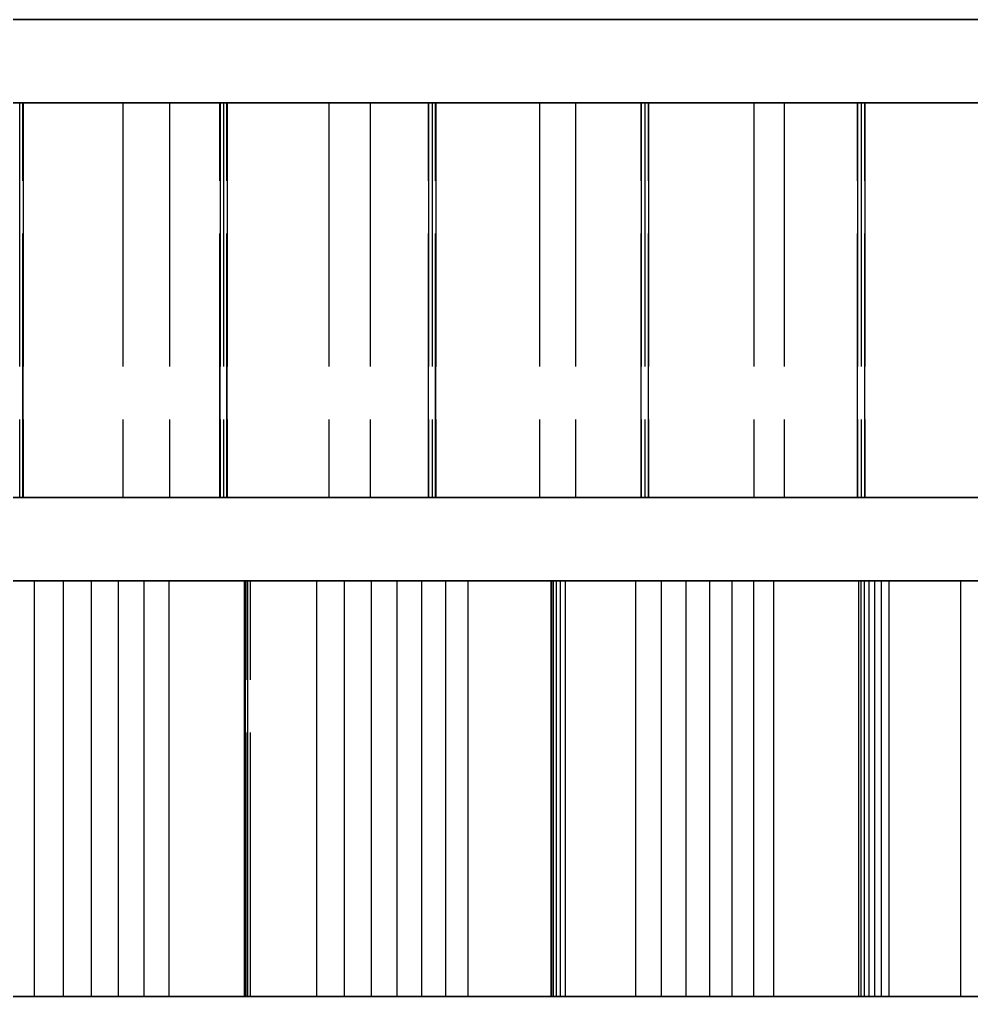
# Model space of a CAD drawing. Header units: millimetres. Extents: x -37 to 135, y -32 to 86.
# Drawn here: x 78.855 to 83.435, y -8.01 to -3.31 of the extents above; entities that cross this region are included whole.
import ezdxf

# ---------------------------------------------------------------- set-up
doc = ezdxf.new("R2010")
doc.units = ezdxf.units.MM
doc.linetypes.add('DASHED', pattern=[1.524, 1.27, -0.254])
doc.layers.add('HIDDEN', color=8, linetype='DASHED')
doc.layers.add('VISIBLE', color=7, linetype='CONTINUOUS')

msp = doc.modelspace()

# ---------------------------------------------------------------- linework, layer by layer
at = {"layer": 'HIDDEN'}
for points in [[(91.41377, -3.31), (90.79148, -3.31), (90.16919, -3.31), (89.5469, -3.31), (88.92462, -3.31), (88.30233, -3.31), (87.68004, -3.31), (87.05775, -3.31), (86.43546, -3.31), (85.81318, -3.31), (85.19089, -3.31), (84.5686, -3.31), (83.94631, -3.31), (83.32402, -3.31), (82.70174, -3.31), (82.07945, -3.31), (81.45716, -3.31), (80.83487, -3.31), (80.21259, -3.31), (79.5903, -3.31), (78.96801, -3.31), (78.34572, -3.31)], [(90.96291, -3.31), (90.30252, -3.31), (89.64214, -3.31), (88.98176, -3.31), (88.32137, -3.31), (87.66099, -3.31), (87.00061, -3.31), (86.34023, -3.31), (85.67984, -3.31), (85.01946, -3.31), (84.35908, -3.31), (83.69869, -3.31), (83.03831, -3.31), (82.37793, -3.31), (81.71754, -3.31), (81.05716, -3.31), (80.39678, -3.31), (79.73639, -3.31), (79.07601, -3.31), (78.41563, -3.31)], [(78.65687, -3.31), (78.96801, -3.31), (79.27915, -3.31), (79.5903, -3.31), (79.90144, -3.31), (80.21259, -3.31), (80.52373, -3.31), (80.83487, -3.31), (81.14602, -3.31), (81.45716, -3.31), (81.7683, -3.31), (82.07945, -3.31), (82.39059, -3.31), (82.70174, -3.31), (83.01288, -3.31), (83.32402, -3.31), (83.63517, -3.31)], [(79.57644, -3.71), (78.63398, -3.71)], [(78.63398, -3.71), (79.57644, -3.71)], [(78.85475, -3.71), (78.83801, -3.71)], [(78.85475, -3.71), (78.87063, -3.71)], [(78.87063, -3.71), (78.85475, -3.71)], [(78.85475, -3.71), (78.85475, -5.61)], [(78.87159, -3.71), (78.87063, -3.71)], [(78.87159, -3.71), (78.87063, -3.71)], [(78.87063, -5.61), (78.87063, -3.71)], [(78.87063, -5.61), (78.87063, -3.71)], [(78.87159, -3.71), (79.35132, -3.71)], [(79.35132, -3.71), (78.87159, -3.71)], [(78.87159, -5.61), (78.87159, -3.71)], [(78.87159, -3.71), (78.87159, -5.61)], [(79.35132, -3.71), (79.8194, -3.71)], [(79.8194, -3.71), (79.35132, -3.71)], [(79.35132, -3.71), (79.35132, -5.61)], [(79.35132, -3.71), (79.35132, -5.61)], [(80.54235, -3.71), (79.57644, -3.71)], [(79.57644, -3.71), (80.54235, -3.71)], [(79.57644, -3.71), (79.57644, -5.61)], [(79.57644, -3.71), (79.57644, -5.61)], [(79.8194, -3.71), (79.81873, -3.71)], [(79.81873, -3.71), (79.83583, -3.71)], [(79.83583, -3.71), (79.81873, -3.71)], [(79.8194, -3.71), (79.81873, -3.71)], [(79.81873, -5.61), (79.81873, -3.71)], [(79.81873, -5.61), (79.81873, -3.71)], [(79.8194, -3.71), (79.8194, -5.61)], [(79.8194, -5.61), (79.8194, -3.71)], [(79.83583, -3.71), (79.85216, -3.71)], [(79.85216, -3.71), (79.83583, -3.71)], [(79.83583, -3.71), (79.83583, -5.61)], [(79.83583, -3.71), (79.83583, -5.61)], [(79.85303, -3.71), (79.85216, -3.71)], [(79.85303, -3.71), (79.85216, -3.71)], [(79.85216, -5.61), (79.85216, -3.71)], [(79.85216, -5.61), (79.85216, -3.71)], [(79.85303, -3.71), (80.34307, -3.71)], [(80.34307, -3.71), (79.85303, -3.71)], [(79.85303, -5.61), (79.85303, -3.71)], [(79.85303, -3.71), (79.85303, -5.61)], [(80.34307, -3.71), (80.8228, -3.71)], [(80.8228, -3.71), (80.34307, -3.71)], [(80.34307, -3.71), (80.34307, -5.61)], [(80.34307, -3.71), (80.34307, -5.61)], [(81.52902, -3.71), (80.54235, -3.71)], [(80.54235, -3.71), (81.52902, -3.71)], [(80.54235, -3.71), (80.54235, -5.61)], [(80.54235, -3.71), (80.54235, -5.61)], [(80.8228, -3.71), (80.82222, -3.71)], [(80.82222, -3.71), (80.83964, -3.71)], [(80.83964, -3.71), (80.82222, -3.71)], [(80.8228, -3.71), (80.82222, -3.71)], [(80.82222, -5.61), (80.82222, -3.71)], [(80.82222, -5.61), (80.82222, -3.71)], [(80.8228, -3.71), (80.8228, -5.61)], [(80.8228, -5.61), (80.8228, -3.71)], [(80.83964, -3.71), (80.85638, -3.71)], [(80.85638, -3.71), (80.83964, -3.71)], [(80.83964, -3.71), (80.83964, -5.61)], [(80.83964, -3.71), (80.83964, -5.61)], [(80.85715, -3.71), (80.85638, -3.71)], [(80.85715, -3.71), (80.85638, -3.71)], [(80.85638, -5.61), (80.85638, -3.71)], [(80.85638, -5.61), (80.85638, -3.71)], [(80.85715, -3.71), (81.35614, -3.71)], [(81.35614, -3.71), (80.85715, -3.71)], [(80.85715, -5.61), (80.85715, -3.71)], [(80.85715, -3.71), (80.85715, -5.61)], [(81.35614, -3.71), (81.84618, -3.71)], [(81.84618, -3.71), (81.35614, -3.71)], [(81.35614, -3.71), (81.35614, -5.61)], [(81.35614, -3.71), (81.35614, -5.61)], [(82.5337, -3.71), (81.52902, -3.71)], [(81.52902, -3.71), (82.5337, -3.71)], [(81.52902, -3.71), (81.52902, -5.61)], [(81.52902, -3.71), (81.52902, -5.61)], [(81.84618, -3.71), (81.8457, -3.71)], [(81.8457, -3.71), (81.86338, -3.71)], [(81.86338, -3.71), (81.8457, -3.71)], [(81.84618, -3.71), (81.8457, -3.71)], [(81.8457, -5.61), (81.8457, -3.71)], [(81.8457, -5.61), (81.8457, -3.71)], [(81.84618, -3.71), (81.84618, -5.61)], [(81.84618, -5.61), (81.84618, -3.71)], [(81.86338, -3.71), (81.88048, -3.71)], [(81.88048, -3.71), (81.86338, -3.71)], [(81.86338, -3.71), (81.86338, -5.61)], [(81.86338, -3.71), (81.86338, -5.61)], [(81.88115, -3.71), (81.88048, -3.71)], [(81.88115, -3.71), (81.88048, -3.71)], [(81.88048, -5.61), (81.88048, -3.71)], [(81.88048, -5.61), (81.88048, -3.71)], [(81.88115, -3.71), (82.3877, -3.71)], [(82.3877, -3.71), (81.88115, -3.71)], [(81.88115, -5.61), (81.88115, -3.71)], [(81.88115, -3.71), (81.88115, -5.61)], [(82.3877, -3.71), (82.88668, -3.71)], [(82.88668, -3.71), (82.3877, -3.71)], [(82.3877, -3.71), (82.3877, -5.61)], [(82.3877, -3.71), (82.3877, -5.61)], [(83.55359, -3.71), (82.5337, -3.71)], [(82.5337, -3.71), (83.55359, -3.71)], [(82.5337, -3.71), (82.5337, -5.61)], [(82.5337, -3.71), (82.5337, -5.61)], [(82.88668, -3.71), (82.8863, -3.71)], [(82.8863, -3.71), (82.9042, -3.71)], [(82.9042, -3.71), (82.8863, -3.71)], [(82.88668, -3.71), (82.8863, -3.71)], [(82.8863, -5.61), (82.8863, -3.71)], [(82.8863, -5.61), (82.8863, -3.71)], [(82.88668, -3.71), (82.88668, -5.61)], [(82.88668, -5.61), (82.88668, -3.71)], [(82.9042, -3.71), (82.92161, -3.71)], [(82.92161, -3.71), (82.9042, -3.71)], [(82.9042, -3.71), (82.9042, -5.61)], [(82.9042, -3.71), (82.9042, -5.61)], [(82.92219, -3.71), (82.92161, -3.71)], [(82.92219, -3.71), (82.92161, -3.71)], [(82.92161, -5.61), (82.92161, -3.71)], [(82.92161, -5.61), (82.92161, -3.71)], [(82.92219, -3.71), (83.43487, -3.71)], [(83.43487, -3.71), (82.92219, -3.71)], [(82.92219, -5.61), (82.92219, -3.71)], [(82.92219, -3.71), (82.92219, -5.61)], [(79.57644, -5.61), (78.63398, -5.61)], [(78.63398, -5.61), (79.57644, -5.61)], [(78.85475, -5.61), (78.83801, -5.61)], [(78.85475, -5.61), (78.87063, -5.61)], [(78.87063, -5.61), (78.85475, -5.61)], [(78.87159, -5.61), (78.87063, -5.61)], [(78.87159, -5.61), (78.87063, -5.61)], [(78.87159, -5.61), (79.35132, -5.61)], [(79.35132, -5.61), (78.87159, -5.61)], [(79.35132, -5.61), (79.8194, -5.61)], [(79.8194, -5.61), (79.35132, -5.61)], [(80.54235, -5.61), (79.57644, -5.61)], [(79.57644, -5.61), (80.54235, -5.61)], [(79.8194, -5.61), (79.81873, -5.61)], [(79.81873, -5.61), (79.83583, -5.61)], [(79.83583, -5.61), (79.81873, -5.61)], [(79.8194, -5.61), (79.81873, -5.61)], [(79.83583, -5.61), (79.85216, -5.61)], [(79.85216, -5.61), (79.83583, -5.61)], [(79.85303, -5.61), (79.85216, -5.61)], [(79.85303, -5.61), (79.85216, -5.61)], [(79.85303, -5.61), (80.34307, -5.61)], [(80.34307, -5.61), (79.85303, -5.61)], [(80.34307, -5.61), (80.8228, -5.61)], [(80.8228, -5.61), (80.34307, -5.61)], [(81.52902, -5.61), (80.54235, -5.61)], [(80.54235, -5.61), (81.52902, -5.61)], [(80.8228, -5.61), (80.82222, -5.61)], [(80.82222, -5.61), (80.83964, -5.61)], [(80.83964, -5.61), (80.82222, -5.61)], [(80.8228, -5.61), (80.82222, -5.61)], [(80.83964, -5.61), (80.85638, -5.61)], [(80.85638, -5.61), (80.83964, -5.61)], [(80.85715, -5.61), (80.85638, -5.61)], [(80.85715, -5.61), (80.85638, -5.61)], [(80.85715, -5.61), (81.35614, -5.61)], [(81.35614, -5.61), (80.85715, -5.61)], [(81.35614, -5.61), (81.84618, -5.61)], [(81.84618, -5.61), (81.35614, -5.61)], [(82.5337, -5.61), (81.52902, -5.61)], [(81.52902, -5.61), (82.5337, -5.61)], [(81.84618, -5.61), (81.8457, -5.61)], [(81.8457, -5.61), (81.86338, -5.61)], [(81.86338, -5.61), (81.8457, -5.61)], [(81.84618, -5.61), (81.8457, -5.61)], [(81.86338, -5.61), (81.88048, -5.61)], [(81.88048, -5.61), (81.86338, -5.61)], [(81.88115, -5.61), (81.88048, -5.61)], [(81.88115, -5.61), (81.88048, -5.61)], [(81.88115, -5.61), (82.3877, -5.61)], [(82.3877, -5.61), (81.88115, -5.61)], [(82.3877, -5.61), (82.88668, -5.61)], [(82.88668, -5.61), (82.3877, -5.61)], [(83.55359, -5.61), (82.5337, -5.61)], [(82.5337, -5.61), (83.55359, -5.61)], [(82.88668, -5.61), (82.8863, -5.61)], [(82.8863, -5.61), (82.9042, -5.61)], [(82.9042, -5.61), (82.8863, -5.61)], [(82.88668, -5.61), (82.8863, -5.61)], [(82.9042, -5.61), (82.92161, -5.61)], [(82.92161, -5.61), (82.9042, -5.61)], [(82.92219, -5.61), (82.92161, -5.61)], [(82.92219, -5.61), (82.92161, -5.61)], [(82.92219, -5.61), (83.43487, -5.61)], [(83.43487, -5.61), (82.92219, -5.61)], [(91.41377, -6.01), (90.79148, -6.01), (90.16919, -6.01), (89.5469, -6.01), (88.92462, -6.01), (88.30233, -6.01), (87.68004, -6.01), (87.05775, -6.01), (86.43546, -6.01), (85.81318, -6.01), (85.19089, -6.01), (84.5686, -6.01), (83.94631, -6.01), (83.32402, -6.01), (82.70174, -6.01), (82.07945, -6.01), (81.45716, -6.01), (80.83487, -6.01), (80.21259, -6.01), (79.5903, -6.01), (78.96801, -6.01), (78.34572, -6.01)], [(90.96291, -6.01), (90.30252, -6.01), (89.64214, -6.01), (88.98176, -6.01), (88.32137, -6.01), (87.66099, -6.01), (87.00061, -6.01), (86.34023, -6.01), (85.67984, -6.01), (85.01946, -6.01), (84.35908, -6.01), (83.69869, -6.01), (83.03831, -6.01), (82.37793, -6.01), (81.71754, -6.01), (81.05716, -6.01), (80.39678, -6.01), (79.73639, -6.01), (79.07601, -6.01), (78.41563, -6.01)], [(78.65687, -6.01), (78.96801, -6.01), (79.27915, -6.01), (79.5903, -6.01), (79.90144, -6.01), (80.21259, -6.01), (80.52373, -6.01), (80.83487, -6.01), (81.14602, -6.01), (81.45716, -6.01), (81.7683, -6.01), (82.07945, -6.01), (82.39059, -6.01), (82.70174, -6.01), (83.01288, -6.01), (83.32402, -6.01), (83.63517, -6.01)], [(78.74582, -6.01), (79.07601, -6.01), (79.4062, -6.01), (79.73639, -6.01), (80.06659, -6.01), (80.39678, -6.01), (80.72697, -6.01), (81.05716, -6.01), (81.38735, -6.01), (81.71754, -6.01), (82.04774, -6.01), (82.37793, -6.01), (82.70812, -6.01), (83.03831, -6.01), (83.3685, -6.01), (83.69869, -6.01)], [(78.92738, -6.01), (78.78388, -6.01)], [(79.06647, -6.01), (78.92738, -6.01)], [(78.92738, -8.01), (78.92738, -6.01)], [(79.20098, -6.01), (79.06647, -6.01)], [(79.06647, -8.01), (79.06647, -6.01)], [(79.33065, -6.01), (79.20098, -6.01)], [(79.20098, -8.01), (79.20098, -6.01)], [(79.45519, -6.01), (79.33065, -6.01)], [(79.33065, -8.01), (79.33065, -6.01)], [(79.57421, -6.01), (79.45519, -6.01)], [(79.45519, -8.01), (79.45519, -6.01)], [(79.96594, -6.01), (79.57421, -6.01)], [(79.57421, -8.01), (79.57421, -6.01)], [(79.94091, -6.01), (79.93653, -6.01)], [(79.93653, -6.01), (79.96594, -6.01)], [(79.93653, -6.01), (79.94091, -6.01)], [(79.93719, -6.01), (79.93653, -6.01)], [(79.93653, -8.01), (79.93653, -6.01)], [(79.94266, -6.01), (79.93719, -6.01)], [(79.93719, -8.01), (79.93719, -6.01)], [(79.95059, -6.01), (79.94091, -6.01)], [(79.94091, -6.01), (79.95059, -6.01)], [(79.94091, -8.01), (79.94091, -6.01)], [(79.94091, -8.01), (79.94091, -6.01)], [(79.95279, -6.01), (79.94266, -6.01)], [(79.94266, -8.01), (79.94266, -6.01)], [(79.96594, -6.01), (79.95059, -6.01)], [(79.95059, -6.01), (79.96594, -6.01)], [(79.95059, -8.01), (79.95059, -6.01)], [(79.95059, -8.01), (79.95059, -6.01)], [(80.28481, -6.01), (79.95279, -6.01)], [(79.95279, -8.01), (79.95279, -6.01)], [(79.96594, -8.01), (79.96594, -6.01)], [(79.96594, -8.01), (79.96594, -6.01)], [(80.41839, -6.01), (80.28481, -6.01)], [(80.28481, -8.01), (80.28481, -6.01)], [(80.54745, -6.01), (80.41839, -6.01)], [(80.41839, -8.01), (80.41839, -6.01)], [(80.67179, -6.01), (80.54745, -6.01)], [(80.54745, -8.01), (80.54745, -6.01)], [(80.79116, -6.01), (80.67179, -6.01)], [(80.67179, -8.01), (80.67179, -6.01)], [(80.90526, -6.01), (80.79116, -6.01)], [(80.79116, -8.01), (80.79116, -6.01)], [(81.0137, -6.01), (80.90526, -6.01)], [(80.90526, -8.01), (80.90526, -6.01)], [(81.41463, -6.01), (81.0137, -6.01)], [(81.0137, -8.01), (81.0137, -6.01)], [(81.41463, -6.01), (81.4123, -6.01)], [(81.4123, -6.01), (81.41463, -6.01)], [(81.4123, -6.01), (81.41463, -6.01)], [(81.41576, -6.01), (81.4123, -6.01)], [(81.4123, -8.01), (81.4123, -6.01)], [(81.41463, -8.01), (81.41463, -6.01)], [(81.41463, -8.01), (81.41463, -6.01)], [(81.42462, -6.01), (81.41576, -6.01)], [(81.41576, -8.01), (81.41576, -6.01)], [(81.43862, -6.01), (81.42462, -6.01)], [(81.42462, -8.01), (81.42462, -6.01)], [(81.45753, -6.01), (81.43862, -6.01)], [(81.43862, -8.01), (81.43862, -6.01)], [(81.48117, -6.01), (81.45753, -6.01)], [(81.45753, -8.01), (81.45753, -6.01)], [(81.82015, -6.01), (81.48117, -6.01)], [(81.48117, -8.01), (81.48117, -6.01)], [(81.94323, -6.01), (81.82015, -6.01)], [(81.82015, -8.01), (81.82015, -6.01)], [(82.06168, -6.01), (81.94323, -6.01)], [(81.94323, -8.01), (81.94323, -6.01)], [(82.17529, -6.01), (82.06168, -6.01)], [(82.06168, -8.01), (82.06168, -6.01)], [(82.28383, -6.01), (82.17529, -6.01)], [(82.17529, -8.01), (82.17529, -6.01)], [(82.38698, -6.01), (82.28383, -6.01)], [(82.28383, -8.01), (82.28383, -6.01)], [(82.48435, -6.01), (82.38698, -6.01)], [(82.38698, -8.01), (82.38698, -6.01)], [(82.89269, -6.01), (82.48435, -6.01)], [(82.48435, -8.01), (82.48435, -6.01)], [(82.90339, -6.01), (82.89269, -6.01)], [(82.89269, -8.01), (82.89269, -6.01)], [(82.91997, -6.01), (82.90339, -6.01)], [(82.90339, -8.01), (82.90339, -6.01)], [(82.94204, -6.01), (82.91997, -6.01)], [(82.91997, -8.01), (82.91997, -6.01)], [(82.96932, -6.01), (82.94204, -6.01)], [(82.94204, -8.01), (82.94204, -6.01)], [(83.00158, -6.01), (82.96932, -6.01)], [(82.96932, -8.01), (82.96932, -6.01)], [(83.03863, -6.01), (83.00158, -6.01)], [(83.00158, -8.01), (83.00158, -6.01)], [(83.38306, -6.01), (83.03863, -6.01)], [(83.03863, -8.01), (83.03863, -6.01)], [(83.49508, -6.01), (83.38306, -6.01)], [(83.38306, -8.01), (83.38306, -6.01)], [(78.92738, -8.01), (78.78388, -8.01)], [(79.06647, -8.01), (78.92738, -8.01)], [(79.20098, -8.01), (79.06647, -8.01)], [(79.33065, -8.01), (79.20098, -8.01)], [(79.45519, -8.01), (79.33065, -8.01)], [(79.57421, -8.01), (79.45519, -8.01)], [(79.96594, -8.01), (79.57421, -8.01)], [(79.94091, -8.01), (79.93653, -8.01)], [(79.93653, -8.01), (79.96594, -8.01)], [(79.93653, -8.01), (79.94091, -8.01)], [(79.93719, -8.01), (79.93653, -8.01)], [(79.94266, -8.01), (79.93719, -8.01)], [(79.95059, -8.01), (79.94091, -8.01)], [(79.94091, -8.01), (79.95059, -8.01)], [(79.95279, -8.01), (79.94266, -8.01)], [(79.96594, -8.01), (79.95059, -8.01)], [(79.95059, -8.01), (79.96594, -8.01)], [(80.28481, -8.01), (79.95279, -8.01)], [(80.41839, -8.01), (80.28481, -8.01)], [(80.54745, -8.01), (80.41839, -8.01)], [(80.67179, -8.01), (80.54745, -8.01)], [(80.79116, -8.01), (80.67179, -8.01)], [(80.90526, -8.01), (80.79116, -8.01)], [(81.0137, -8.01), (80.90526, -8.01)], [(81.41463, -8.01), (81.0137, -8.01)], [(81.41463, -8.01), (81.4123, -8.01)], [(81.4123, -8.01), (81.41463, -8.01)], [(81.4123, -8.01), (81.41463, -8.01)], [(81.41576, -8.01), (81.4123, -8.01)], [(81.42462, -8.01), (81.41576, -8.01)], [(81.43862, -8.01), (81.42462, -8.01)], [(81.45753, -8.01), (81.43862, -8.01)], [(81.48117, -8.01), (81.45753, -8.01)], [(81.82015, -8.01), (81.48117, -8.01)], [(81.94323, -8.01), (81.82015, -8.01)], [(82.06168, -8.01), (81.94323, -8.01)], [(82.17529, -8.01), (82.06168, -8.01)], [(82.28383, -8.01), (82.17529, -8.01)], [(82.38698, -8.01), (82.28383, -8.01)], [(82.48435, -8.01), (82.38698, -8.01)], [(82.89269, -8.01), (82.48435, -8.01)], [(82.90339, -8.01), (82.89269, -8.01)], [(82.91997, -8.01), (82.90339, -8.01)], [(82.94204, -8.01), (82.91997, -8.01)], [(82.96932, -8.01), (82.94204, -8.01)], [(83.00158, -8.01), (82.96932, -8.01)], [(83.03863, -8.01), (83.00158, -8.01)], [(83.38306, -8.01), (83.03863, -8.01)], [(83.49508, -8.01), (83.38306, -8.01)]]:
    msp.add_lwpolyline(points, dxfattribs=at)
at = {"layer": 'VISIBLE'}
for points in [[(78.74582, -3.31), (79.07601, -3.31), (79.4062, -3.31), (79.73639, -3.31), (80.06659, -3.31), (80.39678, -3.31), (80.72697, -3.31), (81.05716, -3.31), (81.38735, -3.31), (81.71754, -3.31), (82.04774, -3.31), (82.37793, -3.31), (82.70812, -3.31), (83.03831, -3.31), (83.3685, -3.31), (83.69869, -3.31)], [(78.78388, -6.01), (78.92738, -6.01)], [(78.92738, -6.01), (79.06647, -6.01)], [(78.92738, -8.01), (78.92738, -6.01)], [(79.06647, -6.01), (79.20098, -6.01)], [(79.06647, -8.01), (79.06647, -6.01)], [(79.20098, -6.01), (79.33065, -6.01)], [(79.20098, -8.01), (79.20098, -6.01)], [(79.33065, -6.01), (79.45519, -6.01)], [(79.33065, -8.01), (79.33065, -6.01)], [(79.45519, -6.01), (79.57421, -6.01)], [(79.45519, -8.01), (79.45519, -6.01)], [(79.57421, -6.01), (79.93653, -6.01)], [(79.57421, -8.01), (79.57421, -6.01)], [(79.93653, -6.01), (79.93719, -6.01)], [(79.93653, -8.01), (79.93653, -6.01)], [(79.93719, -6.01), (79.94266, -6.01)], [(79.93719, -8.01), (79.93719, -6.01)], [(79.94266, -6.01), (79.95279, -6.01)], [(79.94266, -8.01), (79.94266, -6.01)], [(79.95279, -6.01), (80.28481, -6.01)], [(79.95279, -8.01), (79.95279, -6.01)], [(80.28481, -6.01), (80.41839, -6.01)], [(80.28481, -8.01), (80.28481, -6.01)], [(80.41839, -6.01), (80.54745, -6.01)], [(80.41839, -8.01), (80.41839, -6.01)], [(80.54745, -6.01), (80.67179, -6.01)], [(80.54745, -8.01), (80.54745, -6.01)], [(80.67179, -6.01), (80.79116, -6.01)], [(80.67179, -8.01), (80.67179, -6.01)], [(80.79116, -6.01), (80.90526, -6.01)], [(80.79116, -8.01), (80.79116, -6.01)], [(80.90526, -6.01), (81.0137, -6.01)], [(80.90526, -8.01), (80.90526, -6.01)], [(81.0137, -6.01), (81.4123, -6.01)], [(81.0137, -8.01), (81.0137, -6.01)], [(81.4123, -6.01), (81.41576, -6.01)], [(81.4123, -8.01), (81.4123, -6.01)], [(81.41576, -6.01), (81.42462, -6.01)], [(81.41576, -8.01), (81.41576, -6.01)], [(81.42462, -6.01), (81.43862, -6.01)], [(81.42462, -8.01), (81.42462, -6.01)], [(81.43862, -6.01), (81.45753, -6.01)], [(81.43862, -8.01), (81.43862, -6.01)], [(81.45753, -6.01), (81.48117, -6.01)], [(81.45753, -8.01), (81.45753, -6.01)], [(81.48117, -6.01), (81.82015, -6.01)], [(81.48117, -8.01), (81.48117, -6.01)], [(81.82015, -6.01), (81.94323, -6.01)], [(81.82015, -8.01), (81.82015, -6.01)], [(81.94323, -6.01), (82.06168, -6.01)], [(81.94323, -8.01), (81.94323, -6.01)], [(82.06168, -6.01), (82.17529, -6.01)], [(82.06168, -8.01), (82.06168, -6.01)], [(82.17529, -6.01), (82.28383, -6.01)], [(82.17529, -8.01), (82.17529, -6.01)], [(82.28383, -6.01), (82.38698, -6.01)], [(82.28383, -8.01), (82.28383, -6.01)], [(82.38698, -6.01), (82.48435, -6.01)], [(82.38698, -8.01), (82.38698, -6.01)], [(82.48435, -6.01), (82.89269, -6.01)], [(82.48435, -8.01), (82.48435, -6.01)], [(82.89269, -6.01), (82.90339, -6.01)], [(82.89269, -8.01), (82.89269, -6.01)], [(82.90339, -6.01), (82.91997, -6.01)], [(82.90339, -8.01), (82.90339, -6.01)], [(82.91997, -6.01), (82.94204, -6.01)], [(82.91997, -8.01), (82.91997, -6.01)], [(82.94204, -6.01), (82.96932, -6.01)], [(82.94204, -8.01), (82.94204, -6.01)], [(82.96932, -6.01), (83.00158, -6.01)], [(82.96932, -8.01), (82.96932, -6.01)], [(83.00158, -6.01), (83.03863, -6.01)], [(83.00158, -8.01), (83.00158, -6.01)], [(83.03863, -6.01), (83.38306, -6.01)], [(83.03863, -8.01), (83.03863, -6.01)], [(83.38306, -6.01), (83.49508, -6.01)], [(83.38306, -8.01), (83.38306, -6.01)], [(78.78388, -8.01), (78.92738, -8.01)], [(78.92738, -8.01), (79.06647, -8.01)], [(79.06647, -8.01), (79.20098, -8.01)], [(79.20098, -8.01), (79.33065, -8.01)], [(79.33065, -8.01), (79.45519, -8.01)], [(79.45519, -8.01), (79.57421, -8.01)], [(79.57421, -8.01), (79.93653, -8.01)], [(79.93653, -8.01), (79.93719, -8.01)], [(79.93719, -8.01), (79.94266, -8.01)], [(79.94266, -8.01), (79.95279, -8.01)], [(79.95279, -8.01), (80.28481, -8.01)], [(80.28481, -8.01), (80.41839, -8.01)], [(80.41839, -8.01), (80.54745, -8.01)], [(80.54745, -8.01), (80.67179, -8.01)], [(80.67179, -8.01), (80.79116, -8.01)], [(80.79116, -8.01), (80.90526, -8.01)], [(80.90526, -8.01), (81.0137, -8.01)], [(81.0137, -8.01), (81.4123, -8.01)], [(81.4123, -8.01), (81.41576, -8.01)], [(81.41576, -8.01), (81.42462, -8.01)], [(81.42462, -8.01), (81.43862, -8.01)], [(81.43862, -8.01), (81.45753, -8.01)], [(81.45753, -8.01), (81.48117, -8.01)], [(81.48117, -8.01), (81.82015, -8.01)], [(81.82015, -8.01), (81.94323, -8.01)], [(81.94323, -8.01), (82.06168, -8.01)], [(82.06168, -8.01), (82.17529, -8.01)], [(82.17529, -8.01), (82.28383, -8.01)], [(82.28383, -8.01), (82.38698, -8.01)], [(82.38698, -8.01), (82.48435, -8.01)], [(82.48435, -8.01), (82.89269, -8.01)], [(82.89269, -8.01), (82.90339, -8.01)], [(82.90339, -8.01), (82.91997, -8.01)], [(82.91997, -8.01), (82.94204, -8.01)], [(82.94204, -8.01), (82.96932, -8.01)], [(82.96932, -8.01), (83.00158, -8.01)], [(83.00158, -8.01), (83.03863, -8.01)], [(83.03863, -8.01), (83.38306, -8.01)], [(83.38306, -8.01), (83.49508, -8.01)]]:
    msp.add_lwpolyline(points, dxfattribs=at)

doc.saveas('drawing.dxf')
